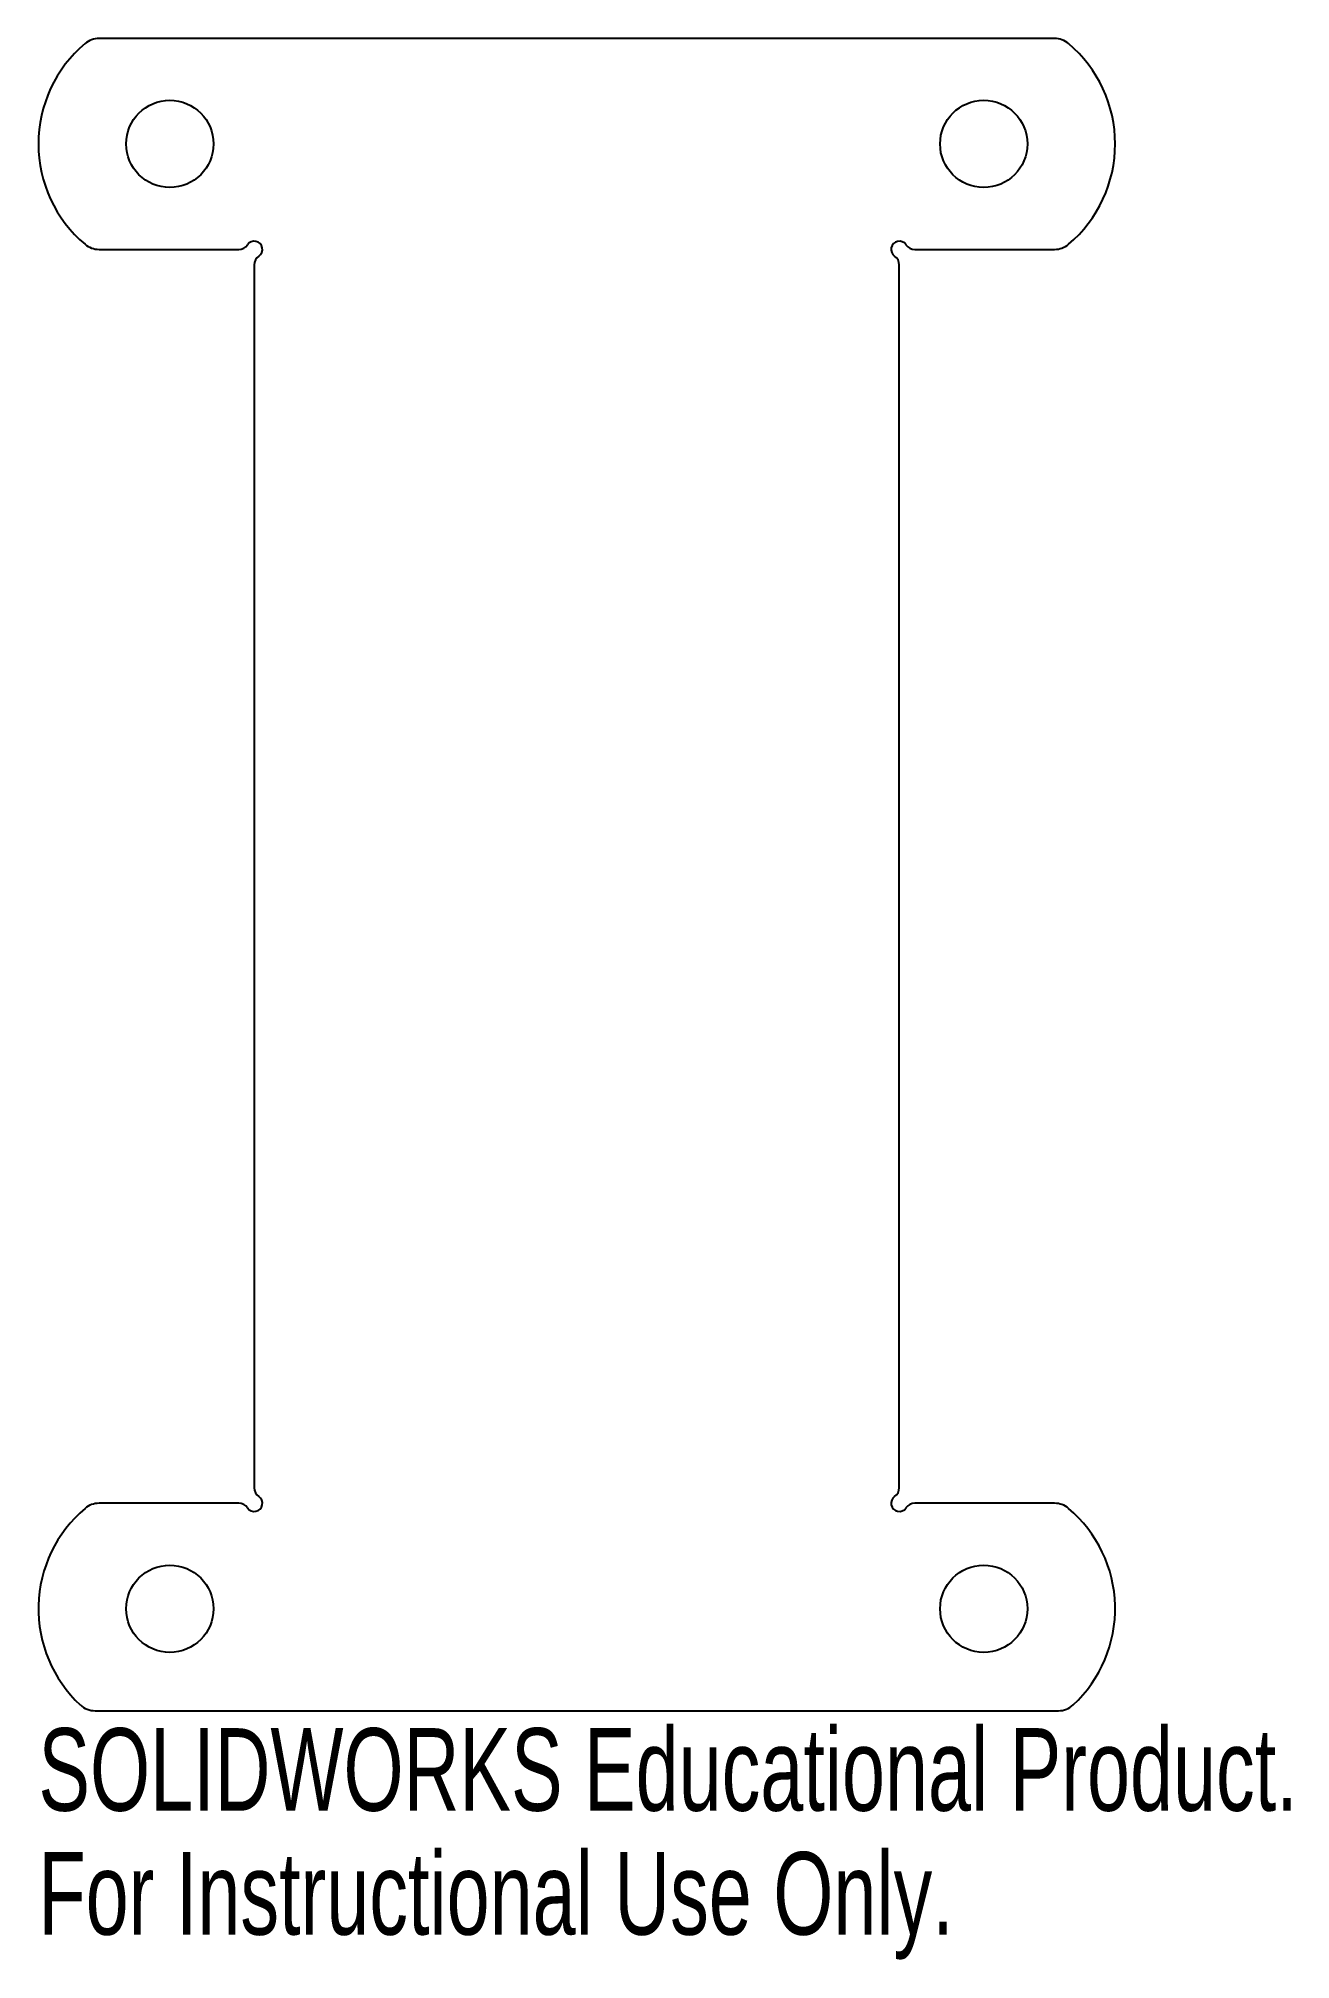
# Model space of a CAD drawing. Header units: inches. Extents: x 1.57 to 4.46, y 2.07 to 6.49.
import ezdxf

# ---------------------------------------------------------------- set-up
doc = ezdxf.new("R2010")
doc.units = ezdxf.units.IN
doc.header["$MEASUREMENT"] = 0
doc.styles.add('SLDTEXTSTYLE0', font='TXT', dxfattribs={"width": 0.7})

msp = doc.modelspace()

# ---------------------------------------------------------------- linework, layer by layer
at = {"color": 7, "linetype": 'Continuous', "lineweight": 25}
for p, q in [((3.9131, 6.493), (1.7119, 6.493)), ((1.7119, 6.007), (2.0336, 6.007)), ((3.5914, 6.007), (3.9131, 6.007)), ((2.0695, 5.9711), (2.0695, 3.1539)), ((3.5555, 3.1539), (3.5555, 5.9711)), ((2.0336, 3.118), (1.7119, 3.118)), ((3.9131, 3.118), (3.5914, 3.118)), ((1.7029, 2.64), (3.9221, 2.64))]:
    msp.add_line(p, q, dxfattribs=at)
for centre in [(1.875, 6.25), (3.75, 6.25), (1.875, 2.875), (3.75, 2.875)]:
    msp.add_circle(centre, 0.1005, dxfattribs=at)
for centre, radius, start, end in [((1.875, 6.25), 0.3027, 130.2048, 229.7952), ((1.7119, 6.443), 0.05, 90, 130.2048), ((3.9131, 6.443), 0.05, 49.7952, 90), ((3.75, 6.25), 0.3027, 310.2048, 49.7952), ((2.0695, 6.007), 0.0188, 304.8499, 145.1501), ((3.5555, 6.007), 0.0188, 34.8499, 235.1501), ((1.7119, 6.057), 0.05, 229.7952, 270), ((2.0336, 6.032), 0.025, 270, 325.1501), ((2.0945, 5.9711), 0.025, 124.8499, 180), ((3.5305, 5.9711), 0.025, 0, 55.1501), ((3.5914, 6.032), 0.025, 214.8499, 270), ((3.9131, 6.057), 0.05, 270, 310.2048), ((2.0945, 3.1539), 0.025, 180, 235.1501), ((3.5305, 3.1539), 0.025, 304.8499, 0), ((1.875, 2.875), 0.3027, 130.2048, 227.0614), ((1.7119, 3.068), 0.05, 90, 130.2048), ((2.0336, 3.093), 0.025, 34.8499, 90), ((2.0695, 3.118), 0.0188, 214.8499, 55.1501), ((3.5555, 3.118), 0.0188, 124.8499, 325.1501), ((3.5914, 3.093), 0.025, 90, 145.1501), ((3.9131, 3.068), 0.05, 49.7952, 90), ((3.75, 2.875), 0.3027, 312.9386, 49.7952), ((1.7029, 2.69), 0.05, 227.0614, 270), ((3.9221, 2.69), 0.05, 270, 312.9386)]:
    msp.add_arc(centre, radius, start, end, dxfattribs=at)

# ---------------------------------------------------------------- texts
at = {"color": 7, "linetype": 'Continuous', "char_height": 0.1903, "attachment_point": 1, "style": 'SLDTEXTSTYLE0'}
for s, insert in [('SOLIDWORKS Educational Product.', (1.5723, 2.5999)), ('For Instructional Use Only.', (1.5723, 2.3144))]:
    msp.add_mtext(s, dxfattribs=dict(at, insert=insert))

doc.saveas('drawing.dxf')
